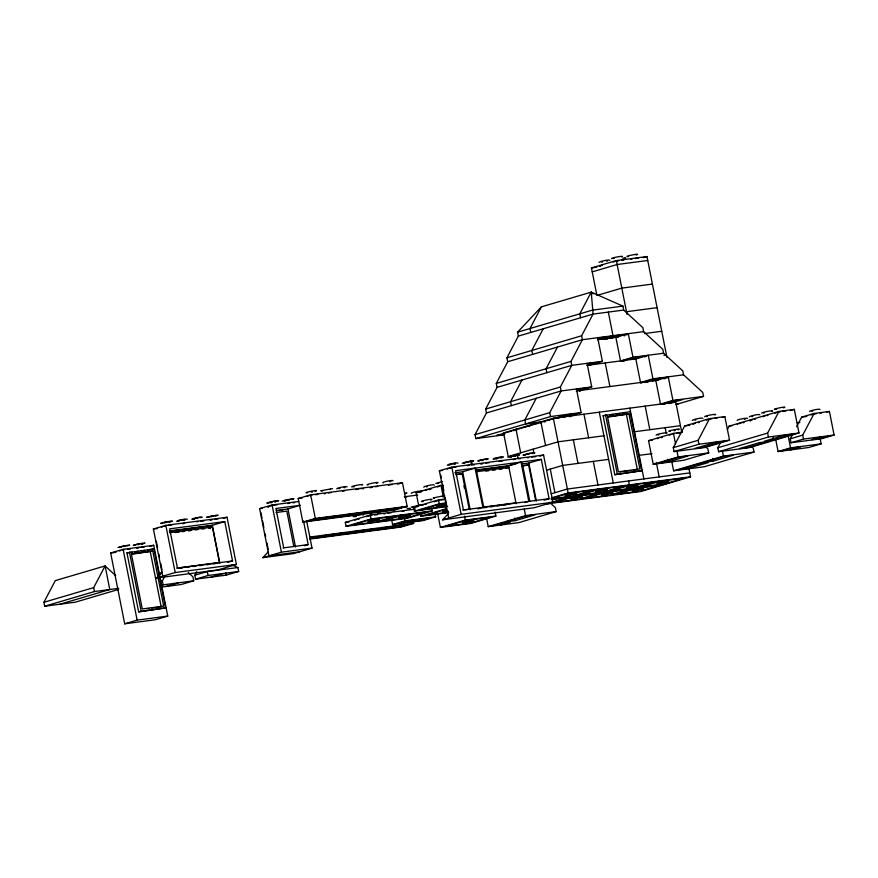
<?xml version="1.0" encoding="UTF-8"?>
<svg xmlns="http://www.w3.org/2000/svg" width="878" height="878" viewBox="0 0 878 878"><rect width="100%" height="100%" fill="white"/><g stroke="black" fill="none" stroke-linecap="round" stroke-linejoin="round"><path stroke-width="1.32" d="M118.53 589.434L75.288 602.187L44.679 606.226L43.9 602.286L55.303 580.61L105.108 565.926L115.666 575.628M44.679 606.226L94.473 591.542L93.694 587.612L105.108 565.926L109.783 589.522L59.978 604.207M160.652 585.582L163.143 584.847L162.364 580.907L164.899 576.089M231.803 564.839L237.894 567.528L238.673 571.468L226.228 575.134L195.618 579.173L194.839 575.244L196.738 571.622M503.752 434.906L475.81 438.594L475.031 434.665L486.434 412.978L485.655 409.049L497.069 387.363L496.289 383.423L507.703 361.736L506.924 357.807L518.327 336.12L517.548 332.191L541.408 306.839L591.256 292.144L622.908 306.115L623.687 310.055L642.883 327.692L643.607 331.643L662.802 349.29L663.581 353.23L682.777 370.878L683.556 374.807L702.751 392.455L703.53 396.384L676.005 404.506M541.408 306.839L529.994 328.515L530.773 332.455M543.23 328.778L531.816 350.465L532.595 354.405M521.971 380.02L510.557 401.707L511.336 405.636M557.497 347.062L546.083 368.749L546.862 372.678M536.238 398.305L524.824 419.98L525.604 423.92L544.733 421.396M475.81 438.594L550.506 416.578L549.727 412.649L561.13 390.962L560.351 387.022L571.765 365.347L570.985 361.407L582.388 339.72L581.609 335.791L593.023 314.104L623.687 310.055M673.261 447.648L684.664 425.962L709.567 418.619L724.866 416.6L729.541 440.196L704.639 447.539L674.041 451.577L673.261 447.648L698.153 440.306L709.567 418.619M727.324 429.693L729.223 426.082L779.016 411.398L794.316 409.378L798.991 432.986L749.197 447.659L718.588 451.698L717.809 447.769L720.981 441.744M718.588 451.698L768.393 437.024L767.613 433.084L779.016 411.398M796.609 426.763L801.68 417.127L814.125 413.45L829.425 411.431L834.1 435.038L821.654 438.704L791.045 442.742L790.266 438.813L792.801 433.984M791.045 442.742L803.491 439.077L802.711 435.137L814.125 413.45M203.707 521.049L200.744 521.137M218.238 515.09L206.473 517.34L208.657 517.274M268.778 502.644L270.698 501.986M291.924 499.121L290.519 499.11M294.646 502.699L292.539 502.666M332.444 488.64L320.755 490.791L322.863 490.813M447.33 469.137L448.076 468.753M623.621 260.338L621.514 260.305M474.329 464.879L472.221 464.857L471.508 460.917L462.245 463.266M494.369 458.766L501.7 457.153M517.515 455.243L507.802 457.197M716.832 418.367L714.725 418.345M737.29 424.469L737.926 424.019M162.737 576.198L153.387 529.006L165.832 525.329L227.051 517.263L236.391 564.455L217.799 569.943L156.591 578.009L161.958 572.269M306.576 520.599L312.03 548.124L293.439 553.612L262.829 557.651L268.196 551.9M448.724 518.009L439.373 470.806L451.819 467.14L543.57 455.034L552.92 502.227L534.329 507.714L442.578 519.82L447.945 514.08M159.094 574.827L161.848 571.907M161.42 527.239L162.671 526.767M187.376 519.26C186.356 518.459 175.721 520.588 176.708 521.444M130.131 549.211L127.431 549.178M200.821 517.559L199.01 517.537M363.58 488.662L360.869 488.629M378.1 482.713C378.44 481.506 363.174 485.051 368.036 484.843M458.064 463.09C457.043 462.289 446.408 464.418 447.396 465.274M548.937 420.134L550.199 419.662L546.456 420.76M471.442 461.389L470.202 461.29M421.901 491.23C420.88 490.429 410.245 492.558 411.233 493.414M394.617 510.623L391.906 510.59M407.063 506.957L404.352 506.924M434.105 501.788L436.081 501.118M609.727 260.36C610.309 259.186 599.663 261.271 599.026 262.401M600.168 265.869L599.422 266.253L600.256 266.319M624.554 335.275L623.808 335.659L624.653 335.736M162.759 522.86L165.075 522.212M171.649 521.433L172.406 521.049L165.371 521.982M127.211 545.699L127.705 545.447L125.06 545.666M135.344 544.832L138.329 544.042M144.233 543.416L144.991 543.032L139.009 543.899M277.898 501.075L278.644 500.69L270.622 501.832M268.339 506.584L267.691 507.023L268.427 507.034M347.073 486.906C348.149 485.633 335.33 488.146 336.823 488.936M536.743 423.668L538.466 423.13M392.982 480.848C394.42 479.41 379.625 482.505 383.335 482.823M503.489 457.197C505.026 455.726 489.836 458.92 493.842 459.172M434.369 485.095C434.939 483.932 424.304 486.006 423.668 487.136M518.788 455.177L519.535 454.793L512.5 455.715M525.472 454.464L525.538 454.771M409.499 508.757L410.245 508.373L407.205 508.571M421.912 505.333L423.635 504.795M702.938 418.389C703.508 417.237 692.863 419.3 692.237 420.441M693.368 423.898L693.016 424.37M669.288 435.115L671.001 434.577M747.485 418.521C748.572 417.226 735.742 419.761 737.235 420.54M759.942 414.844C760.458 413.692 750.097 415.711 749.241 416.885M750.372 420.353L749.625 420.738L750.47 420.803M774.857 413.176L776.569 412.638M819.942 409.554C821.018 408.27 808.199 410.805 809.692 411.584M621.591 256.87C626.179 255.213 610.682 257.737 611.472 258.736M624.445 258.516L625.773 257.956L622.743 258.143M644.529 356.863L645.835 356.479M201.677 517.581C205.287 515.825 190.032 518.657 192.008 519.425M208.942 516.692L212.333 515.869M215.45 515.759L216.339 515.386L213.014 515.737M217.557 515.386L216.262 515.759M120.703 546.632L119.825 547.005L120.78 547.016M128.353 545.622L129.681 545.051L117.948 547.455M665.085 378.253L663.867 378.89M276.175 501.338L274.748 501.733M119.375 550.945L120.67 550.561M292.615 499.231L293.943 498.671L282.211 501.075M524.715 427.18L541.485 422.23M306.905 496.454L308.211 496.07M361.802 485.073C366.378 483.416 350.882 485.94 351.683 486.928M464.714 462.421L463.88 462.728L464.791 462.805M472.298 461.411L473.626 460.851L471.442 460.917M479.564 460.522L482.955 459.699M486.072 459.6L486.961 459.216L483.635 459.567M501.766 457.46L500.339 457.855M531.98 453.542L532.869 453.158L530.213 453.388M437.255 486.939L439.384 486.335M363.009 515.002C366.62 513.246 351.354 516.066 353.34 516.846M366.477 516.659L368.606 516.066M421.363 505.278L421.945 505.091M714.802 414.91C719.345 413.264 704.09 415.722 704.683 416.765M666.237 433.304C670.781 431.658 655.526 434.116 656.118 435.159M657.26 438.627L658.555 438.243M771.806 411.354C776.382 409.697 760.897 412.232 761.687 413.22M762.828 416.688L764.957 416.095M652.409 284.077L621.811 288.116L596.908 295.458L591.454 267.922L616.356 260.579L646.965 256.541L666.951 357.5M592.233 271.862L617.135 264.519L647.745 260.481M643.025 257.704L646.965 256.541M517.548 332.191L592.299 310.154L622.908 306.115M518.327 336.12L593.078 314.083L591.256 292.144M608.322 312.085L612.998 335.681M506.924 357.807L581.609 335.791M507.703 361.736L582.388 339.72L643.662 331.632M600.552 339.358L613.053 335.67M603.614 338.952L613.623 336L622.809 334.792L610.298 338.469M496.289 383.423L570.985 361.407M497.069 387.363L571.765 365.347L602.374 361.308L597.698 337.701M589.917 364.974L602.374 361.308M632.972 357.269L620.526 360.935L615.851 337.339L628.297 333.662L632.972 357.269L663.581 353.23M623.589 360.529L633.543 357.598L642.729 356.38L632.764 359.321M635.826 358.915L648.271 355.25L652.947 378.846L640.501 382.512L635.826 358.915L586.855 365.38L596.82 362.438L587.634 363.657M485.655 409.049L560.351 387.022M486.434 412.978L561.13 390.962L591.739 386.924L587.064 363.327M579.293 390.589L591.739 386.924M643.563 382.117L653.517 379.175L662.703 377.968L652.738 380.898M475.031 434.665L549.727 412.649M603.943 435.773L558.035 441.832L508.23 456.505L503.566 432.909L553.359 418.235L675.775 402.08L681.745 432.228M505.377 432.876L496.663 435.444L504.532 434.401M506.617 432.503L511.6 431.032M516.582 429.572L512.851 430.67L515.331 430.033M521.565 428.102L524.045 427.366M551.439 419.289L566.376 414.888L575.562 413.681L563.105 417.346M568.659 416.216L581.104 412.539L576.44 388.943M223.308 518.36L227.051 517.263M299.585 551.801L268.975 555.84L259.625 508.636L272.081 504.971L298.696 501.459M110.672 552.997L123.118 549.332L153.727 545.293L167.742 616.093L155.296 619.758L124.687 623.797L110.672 552.997L115.995 552.295M188.507 530.63L190.998 529.895M298.202 498.506L310.647 494.841L402.464 482.724L407.14 506.332L394.694 509.997L302.877 522.114L298.202 498.506L302.251 497.98M169.52 531.322L209.831 525.999L224.768 521.598L232.549 560.932L227.578 562.392M208.69 528.172L211.17 527.437M126.959 552.866L153.935 548.893L165.613 607.894L138.636 611.856L126.959 552.866L132.117 552.185M149.984 546.39L153.727 545.293M603.109 415.7L630.075 411.738L641.763 470.74L614.787 474.702L603.109 415.7L606.972 415.195M276.351 510.469L287.951 508.933L300.397 505.267L275.922 508.494L283.704 547.828M153.935 548.893L147.57 550.144M131.557 554.27L152.794 551.066L163.692 606.127L142.269 608.959L131.371 553.886L152.794 551.066M672.921 400.423L660.475 404.099L655.8 380.492L668.257 376.827L672.921 400.423L703.53 396.384M607.697 417.116L628.933 413.911L639.842 468.973L618.419 471.804L607.51 416.732L628.933 413.911M663.538 403.693L673.492 400.752L682.678 399.545L668.981 403.584M397.493 484.195L402.464 482.724M454.87 472.803L462.651 471.771L475.097 468.106L482.889 507.44L477.906 508.9M468.512 509.339L469.214 509.152L462.201 473.747L456.472 474.603M302.877 522.114L315.323 518.437L407.14 506.332M43.9 602.286L93.694 587.612M418.696 505.772L416.095 492.657L440.997 485.325L443.335 497.124M539.838 456.132L543.57 455.034M525.066 502.479L528.808 501.382L521.016 462.047L506.079 466.448L476.864 470.301M509.558 465.581L517.021 463.386M505.947 468.314L508.988 467.425L476.403 471.727M522.41 463.891L528.841 463.035L541.298 459.37L549.079 498.704L544.097 500.175M534.713 500.603L535.624 500.339L528.611 464.945L523.65 465.746M156.591 578.009L175.183 572.533L236.391 564.455M431.691 508.274L432.206 510.897L407.304 518.239L346.097 526.317L345.317 522.388L370.22 515.046L415.459 509.075M346.097 526.317L370.999 518.975L432.206 510.897M159.873 581.642L162.364 580.907M447.637 506.354L414.405 511.161L413.626 507.232L438.528 499.889L445.179 499.011M310.055 538.433L316.278 536.59L309.835 537.446M722.243 417.368L724.866 416.6M546.522 470.202L562.699 465.428L608.608 459.37M705.067 446.32L707.942 448.976L708.722 452.905L683.83 460.248L653.221 464.286L648.546 440.679L673.448 433.348L682.371 432.163M194.839 575.244L207.285 571.567L237.894 567.528M376.706 522.278L401.597 514.936M414.405 511.161L439.307 503.829L445.958 502.951M262.829 557.651L281.421 552.163L312.03 548.124M165.997 586.493L178.453 582.827M304.457 545.699L308.189 544.601L303.514 520.994M195.618 579.173L208.064 575.507L238.673 571.468M446.935 506.057L419.958 510.03L439.878 504.159L446.32 503.303M188.177 572.456L192.973 576.868L193.753 580.808L181.307 584.474L160.893 587.162M210.918 577.153L223.374 573.488M391.807 520.632L392.587 524.572L405.032 520.895L435.642 516.857L435.115 514.234M420.255 513.641L420.771 516.264L445.673 508.922L445.146 506.299M446.243 509.251L426.324 515.123L448.23 512.236M790.387 410.542L794.316 409.378M400.631 526.679L408.094 524.484L383.609 527.711L376.146 529.917L400.631 526.679L400.105 524.056M413.132 520.72L413.648 523.343L401.202 527.009L309.714 539.081M435.642 516.857L423.185 520.533L392.587 524.572M442.578 519.82L461.169 514.343L552.92 502.227M674.041 451.577L698.932 444.235L729.541 440.196M138.636 611.856L165.613 607.894M614.787 474.702L641.763 470.74M826.933 412.166L829.425 411.431M551.197 493.798L567.375 489.024L689.801 472.88M653.221 464.286L678.123 456.944L708.722 452.905M437.529 513.015L440.394 527.437L465.285 520.094L495.894 516.055L495.115 512.126M667.949 461.938L687.869 456.066L678.694 457.273L658.774 463.145L667.949 461.938L667.434 459.315M717.809 447.769L767.613 433.084M124.687 623.797L137.133 620.131L167.742 616.093M552.427 497.596L568.154 492.964L690.58 476.809L689.021 468.94M551.296 498.43L568.725 493.293L593.21 490.067L573.29 495.938L551.384 498.825M470.421 523.068L490.341 517.197L465.856 520.424L445.936 526.295L470.421 523.068L469.906 520.445M495.894 516.055L470.992 523.398L440.394 527.437M548.388 503.27L568.307 497.398L551.56 499.615M548.959 503.599L598.763 488.925M773.529 439.988L793.449 434.116L784.263 435.334L764.343 441.206L773.529 439.988L773.002 437.365M671.78 461.608L673.602 470.795L723.395 456.11L754.004 452.071L753.225 448.142L751.305 446.375M579.568 499.56L629.361 484.886L628.582 480.957M486.664 518.777L488.223 526.646L525.571 515.638L556.169 511.6L555.39 507.671L549.639 502.37M491.285 526.24L501.239 523.31L510.425 522.092L500.46 525.033M713.232 461.104L733.152 455.232L723.966 456.439L704.046 462.311L713.232 461.104L712.716 458.481M790.266 438.813L802.711 435.137M515.397 520.632L535.317 514.76L526.141 515.968L506.222 521.839L515.397 520.632L514.881 518.009M754.004 452.071L704.211 466.756L673.602 470.795M610.177 495.521L659.971 480.848M556.169 511.6L518.821 522.608L488.223 526.646M821.863 436.651L811.898 439.582L821.084 438.374L831.038 435.433M690.58 476.809L640.775 491.493L544.975 504.126M775.757 439.746L778.095 451.544L790.54 447.879L821.149 443.84L820.37 439.9L818.45 438.133M781.157 451.138L791.111 448.208L800.297 446.99L790.332 449.931M821.149 443.84L808.693 447.506L778.095 451.544M636.177 255.048C643.157 252.524 621.163 256.881 628.571 256.563M613.195 262.017L614.743 261.6M600.739 265.683L602.297 265.277M169.07 521.96L170.431 521.444L166.425 521.927M171.078 521.62L169.52 522.037M184.852 519.798L183.195 520.226M525.296 427.004L526.01 426.796M315.169 491.329C322.149 488.805 300.155 493.151 307.563 492.832M141.654 543.932L143.015 543.427L140.359 543.658M143.663 543.603L142.104 544.009M376.388 483.251L377.101 483.054M486.884 459.6C493.864 457.065 471.87 461.422 479.278 461.104M525.856 454.343L526.899 454.069M532.792 453.542L534.834 452.774L529.544 453.509M404.879 493.787L406.931 493.019L404.747 493.085M425.38 490.418L426.938 490.012M706.406 420.046L707.953 419.64M693.949 423.723L695.508 423.306M377.595 513.18L379.636 512.412L377.452 512.489M354.602 520.149L356.161 519.732M677.97 429.825C684.95 427.301 662.945 431.658 670.364 431.339M443.763 496.18L442.216 496.597M430.593 500.054C437.573 497.519 415.579 501.876 422.987 501.557M783.538 407.886C790.595 405.186 766.856 410.267 776.789 409.269M750.953 420.178L752.512 419.761M810.965 414.888L812.512 414.471M625.86 334.891L627.616 334.463M665.809 378.056L667.565 377.628M179.76 520.336L177.839 520.983L179.299 520.939M329.634 489.518L330.479 489.309M269.634 506.2L271.401 505.761M121.186 546.489L124.391 545.787M455.056 463.76L453.882 464.045M465.197 462.278L469.071 461.466M449.382 468.369L451.138 467.941M501.349 457.789L502.183 457.581M739.221 423.646L740.988 423.207M446.682 504.894L436.245 506.573L445.826 504.4M446.342 510.568L442.611 511.665L447.517 511.237M606.665 261.172L607.587 260.953M551.746 419.245L553.667 418.817M183.897 520.237L184.819 520.017M164.23 526.35L165.152 526.131M274.836 501.887L275.758 501.667M344.011 487.718L344.944 487.499M210.138 520.292L212.059 519.853M324.344 493.842L325.277 493.623M454.584 464.056L455.506 463.836M389.92 481.66L390.853 481.44M370.253 487.784L372.173 487.345M512.214 455.945L509.668 456.747L511.698 456.615M480.76 464.133L482.68 463.694M515.638 455.836L514.365 456.121M136.814 548.333L138.735 547.894M418.422 492.196L419.344 491.976M744.423 419.333L745.356 419.113M398.436 508.088L399.358 507.868M436.915 500.91L438.835 500.471M383.916 514.047L384.838 513.828M630.975 259.361L631.973 259.142M540.222 422.702L541.221 422.483M527.777 426.368L529.796 425.94M165.744 522.059L160.564 523.398L162.013 523.42M180.385 520.193L184.775 519.414M288.774 499.999L289.433 499.856M309.967 495.642L311.986 495.214M469.115 462.037L467.765 462.322M355.875 489.584L358.926 488.958M514.738 456.209L515.726 455.989M526.811 453.915L529.862 453.289M527.59 457.855L528.578 457.636M122.437 550.133L124.456 549.705M672.767 434.138L673.755 433.93M778.336 412.199L780.355 411.771M369.539 515.847L371.559 515.419M425.391 504.356L426.39 504.148M616.663 261.161L618.727 260.755M579.601 391.171L580.621 390.962M640.808 383.093L641.84 382.885M516.319 429.825L517.351 429.605M311.394 492.185L312.414 491.976M272.663 501.557L266.813 503.028L268.251 503.05M197.144 518.492L197.835 518.349M467.436 465.702L469.489 465.296M528.863 453.641L523.003 455.111L525.187 455.045M196.749 521.872L197.78 521.664M287.688 503.533L289.751 503.127M709.874 419.201L711.926 418.795M513.279 459.655L515.331 459.249M674.183 430.692L675.215 430.483M123.831 546.522L124.511 546.39M766.878 415.656L767.91 415.448M661.31 437.595L662.341 437.387M754.432 419.322L755.453 419.113M441.305 485.907L443.357 485.49M428.859 489.573L430.911 489.167M814.433 414.032L816.485 413.626M358.081 519.293L359.102 519.085M621.865 361.308L624.829 360.781M569.998 416.578L571.029 416.381M483.076 460.302L481.715 460.555M453.158 467.513L456.132 466.986M528.293 454.376L528.984 454.244M197.715 517.757L193.149 518.964L194.598 518.92M698.449 422.658L699.481 422.461M342.596 491.175L344.626 490.802M499 461.466L502.831 460.818M273.42 505.333L277.239 504.685M182.47 523.683L184.501 523.31M388.504 485.117L392.323 484.469M743.007 422.779L744.039 422.581M442.578 481.561L435.828 483.449M140.008 543.548L133.226 545.282L134.597 545.392M401.378 507.44L403.408 507.067M402.157 511.38L404.187 511.007M555.719 418.4L559.868 417.818M662.846 404.275L665.634 403.825M496.377 458.81L497.694 458.415M273.354 501.426L276.109 501.031M289.323 499.286L284.132 500.559L285.537 500.57M270.786 502.688L271.785 502.512M328.317 492.997L331.116 492.547M211.104 516.725L211.763 516.604M168.203 525.505L171.737 524.967M137.78 544.755L138.439 544.634M140.787 547.488L144.321 546.95M440.888 500.065L444.433 499.527M387.889 513.202L391.423 512.664M601.671 262.127L602.615 261.973M635.024 258.56L638.613 258.132M603.91 339.347L607.785 338.952M544.272 421.901L545.216 421.747M694.882 420.156L695.826 420.013M782.386 411.398L785.975 410.97M751.886 416.611L752.83 416.457M497.025 458.535L495.335 458.777M510.733 456.944L511.676 456.79M485.732 463.112L489.32 462.673M811.887 411.321L812.83 411.167M676.817 433.337L680.691 432.931M531.64 457.054L535.613 456.703M339.029 488.673L339.962 488.519M271.434 502.414L269.744 502.655M286.085 500.669L284.296 500.943M375.224 486.763L377.759 486.401M164.559 522.882L165.196 522.772M215.11 519.271L218.249 518.865M426.313 486.862L427.257 486.708M356.479 516.429L354.679 516.703M613.272 258.582L614.128 258.45M644.803 382.358L648.216 381.908M706.483 416.611L707.328 416.49M763.487 413.066L764.332 412.945M469.697 461.356L470.268 461.279M450.546 464.681L448.526 464.813L455.452 463.244M657.907 435.005L658.763 434.884M464.824 463.002L464.045 463.112M354.328 486.653L352.736 486.862M314.961 494.687L317.891 494.435M437.913 483.317L438.759 483.196M194.214 519.161L192.611 519.381M404.67 497.146L406.865 496.882M120.89 547.203L119.287 547.411M413.889 506.858L412.298 507.067M374.522 514.892L377.562 514.695M471.508 460.917L470.652 461.038L471.431 464.967M591.454 267.922L596.777 267.219M626.486 311.712L657.084 307.673M598.269 338.03L607.444 336.823L597.49 339.753L618.397 336.998M644.463 333.563L661.76 331.28M663.878 355.217L666.435 354.877M652.947 378.846L683.556 374.807M577.011 389.272L586.186 388.065L576.231 390.995L658.357 380.163M550.506 416.578L581.104 412.539M569.229 416.545L571.523 416.238M676.082 404.067L678.628 403.726M609.551 414.855L613.415 414.339M615.994 413.999L619.857 413.494M622.436 413.154L626.299 412.638M519.831 428.738L516.012 429.243L520.687 452.839M503.566 432.909L505.596 432.634M634.542 431.735L680.45 425.676M684.664 425.962L689.768 425.281M729.223 426.082L731.769 425.742M801.68 417.127L806.772 416.446M648.546 440.679L652.376 440.174M797.345 422.757L799.891 422.428M439.373 470.806L442.073 470.454M475.097 468.106L455.66 470.674L463.452 509.997M521.016 462.047L475.942 467.996L483.723 507.33L549.079 498.704M541.298 459.37L522.004 461.916L529.796 501.25M475.426 470.092L508.571 465.713L516.099 503.742M455.88 474.581L462.201 473.747M521.85 465.834L528.611 464.945M485.929 471.124L488.651 470.762M492.723 470.235L495.433 469.873M499.505 469.335L502.227 468.973M768.393 437.024L798.991 432.986M639.217 455.331L651.97 453.652M259.625 508.636L262.292 508.285M803.491 439.077L834.1 435.038M279.017 510.524L282.881 510.008M416.095 492.657L421.418 491.954M276.098 512.522L286.81 511.106L293.823 546.5M153.387 529.006L157.381 528.479M404.352 496.772L417.665 495.016M224.768 521.598L169.673 528.863L177.466 568.198L232.549 560.932M169.322 530.938L212.311 525.264L219.84 563.281M619.945 472.002L630.656 470.586M633.334 470.235L637.351 469.708L626.453 414.635M169.706 532.705L212.421 527.063L219.434 562.469L176.741 568.099M175.282 532.573L179.277 532.046M181.944 531.695L184.599 531.344M188.605 530.817L191.283 530.466M195.3 529.928L197.978 529.577M201.995 529.05L204.673 528.699M413.626 507.232L417.621 506.705M345.317 522.388L349.312 521.861M134.685 551.845L138.559 551.329M141.128 550.989L145.002 550.484M483.416 507.122L515.99 502.82M462.893 509.986L482.889 507.44M464.736 509.844L467.261 509.503M483.438 507.78L486.16 507.418M490.231 506.88L492.942 506.529M497.014 505.991L499.725 505.629M503.796 505.091L506.518 504.729M420.771 516.264L448.713 512.576M551.241 499.253L665.678 484.151M310.066 537.007L413.648 523.343M283.111 547.916L308.189 544.601M179.672 568.318L182.339 567.967M186.345 567.44L189.011 567.089M193.017 566.562L195.684 566.211M199.69 565.673L202.357 565.322M206.352 564.795L209.019 564.444M213.025 563.917L215.692 563.566M94.473 591.542L118.706 588.348M163.143 584.847L193.753 580.808M146.472 608.805L149.15 608.454M151.828 608.103L161.201 606.863L150.303 551.801M645.659 382.237L647.459 382.084M820.03 413.088L821.468 413.11M434.698 497.969L433.26 497.958L444.707 495.532M421.857 504.641L411.244 507.133M520.314 458.722L518.13 458.799L517.351 454.859M593.122 293.921L591.201 292.154L579.798 313.841L580.577 317.77M788.203 436.07L790.54 447.879M722.364 450.864L723.395 456.11M698.153 440.306L698.932 444.235M673.448 433.348L675.522 443.829M676.828 450.392L678.123 456.944M665.151 427.696L666.183 432.942M616.356 260.579L627.002 314.335M645.176 406.119L649.841 429.715M656.338 462.497L659.191 476.919M629.866 408.138L643.892 478.938M605.227 362.954L609.892 386.55M605.59 414.965L617.278 473.966M599.268 412.177L613.283 482.977M583.958 414.196L588.633 437.793M593.308 461.389L597.984 484.996M573.334 439.812L578.009 463.408M553.359 418.235L568.154 492.964M540.914 421.901L545.578 445.497M550.254 469.104L554.929 492.701M533.133 449.174L533.912 453.103M528.841 463.035L536.37 501.064M524.265 509.086L525.571 515.638M462.651 471.771L470.18 509.8M463.924 485.732L464.44 488.355M464.506 516.165L465.285 520.094M451.819 467.14L461.169 514.343M440.723 475.075L441.239 477.698M442.545 484.25L443.84 490.802M445.135 497.365L446.43 503.917M447.736 510.469L448.252 513.092M438.528 499.889L439.307 503.829M404.517 518.272L405.032 520.895M370.22 515.046L370.999 518.975M310.647 494.841L315.323 518.437M287.951 508.933L295.48 546.961M272.081 504.971L281.421 552.163M260.975 512.895L262.017 518.141M262.533 520.764L263.839 527.327M265.134 533.879L265.65 536.502M266.945 543.054L268.251 549.606M225.701 572.511L226.228 575.134M209.831 525.999L210.347 528.622M207.285 571.567L208.064 575.507M165.832 525.329L175.183 572.533M156.295 541.133L157.59 547.685M158.885 554.248L159.412 556.871M160.707 563.424L162.002 569.976M129.45 552.13L141.128 611.121M123.118 549.332L137.133 620.131M320.503 518.975L328.35 517.471L320.503 518.975M327.011 535.986L334.858 534.493L327.011 535.986M351.112 514.936L358.948 513.443L351.112 514.936M357.62 531.947L365.457 530.455L357.62 531.947M381.721 510.897L389.558 509.405L381.721 510.897M388.23 527.908L396.066 526.416L388.23 527.908M410.213 521.433L418.06 519.93L410.213 521.433M369.188 521.258L367.937 521.719L379.625 519.578L369.188 521.258M399.797 517.219L398.546 517.68L410.235 515.54L399.797 517.219M463.485 522.377L462.234 522.838L473.911 520.698L463.485 522.377M566.354 495.236L565.092 495.708L576.78 493.557L566.354 495.236M572.05 498.539L570.799 499.011L582.487 496.86L572.05 498.539M596.952 491.197L595.701 491.669L607.389 489.518L596.952 491.197M602.659 494.501L601.408 494.972L613.096 492.821L602.659 494.501M627.561 487.158L626.31 487.63L637.988 485.479L627.561 487.158M633.268 490.462L632.017 490.934L643.695 488.783L633.268 490.462M658.16 483.119L656.909 483.591L668.597 481.44L658.16 483.119M315.893 518.777L308.43 520.972L332.916 517.746L340.379 515.54L315.893 518.777M346.503 514.738L339.029 516.933L363.514 513.707L370.988 511.501L346.503 514.738M377.101 510.7L369.638 512.895L394.123 509.668L401.586 507.462L377.101 510.7M371.57 519.304L351.65 525.176L376.135 521.949L396.055 516.077L371.57 519.304M322.402 535.789L314.939 537.994L339.413 534.757L346.887 532.562L322.402 535.789M402.168 515.265L382.259 521.137L406.733 517.91L426.653 512.039L402.168 515.265M353.011 531.75L345.537 533.956L370.022 530.718L377.496 528.523L353.011 531.75M405.603 521.225L398.14 523.431L422.614 520.204L430.088 517.998L405.603 521.225M714.813 442.545L694.893 448.417L704.068 447.209L723.988 441.338L714.813 442.545M574.431 496.597L554.512 502.468L578.997 499.231L598.917 493.359L574.431 496.597M599.334 489.255L579.414 495.126L603.899 491.899L623.819 486.028L599.334 489.255M759.36 442.677L739.441 448.548L748.627 447.33L768.546 441.458L759.36 442.677M699.075 463.782L679.155 469.653L688.33 468.446L708.25 462.574L699.075 463.782M605.041 492.558L585.121 498.43L609.606 495.192L629.526 489.32L605.041 492.558M629.932 485.216L610.012 491.087L634.498 487.861L654.417 481.989L629.932 485.216M635.639 488.519L615.719 494.391L640.205 491.153L660.124 485.282L635.639 488.519M660.541 481.177L640.622 487.049L665.107 483.822L685.027 477.95L660.541 481.177"/></g></svg>
